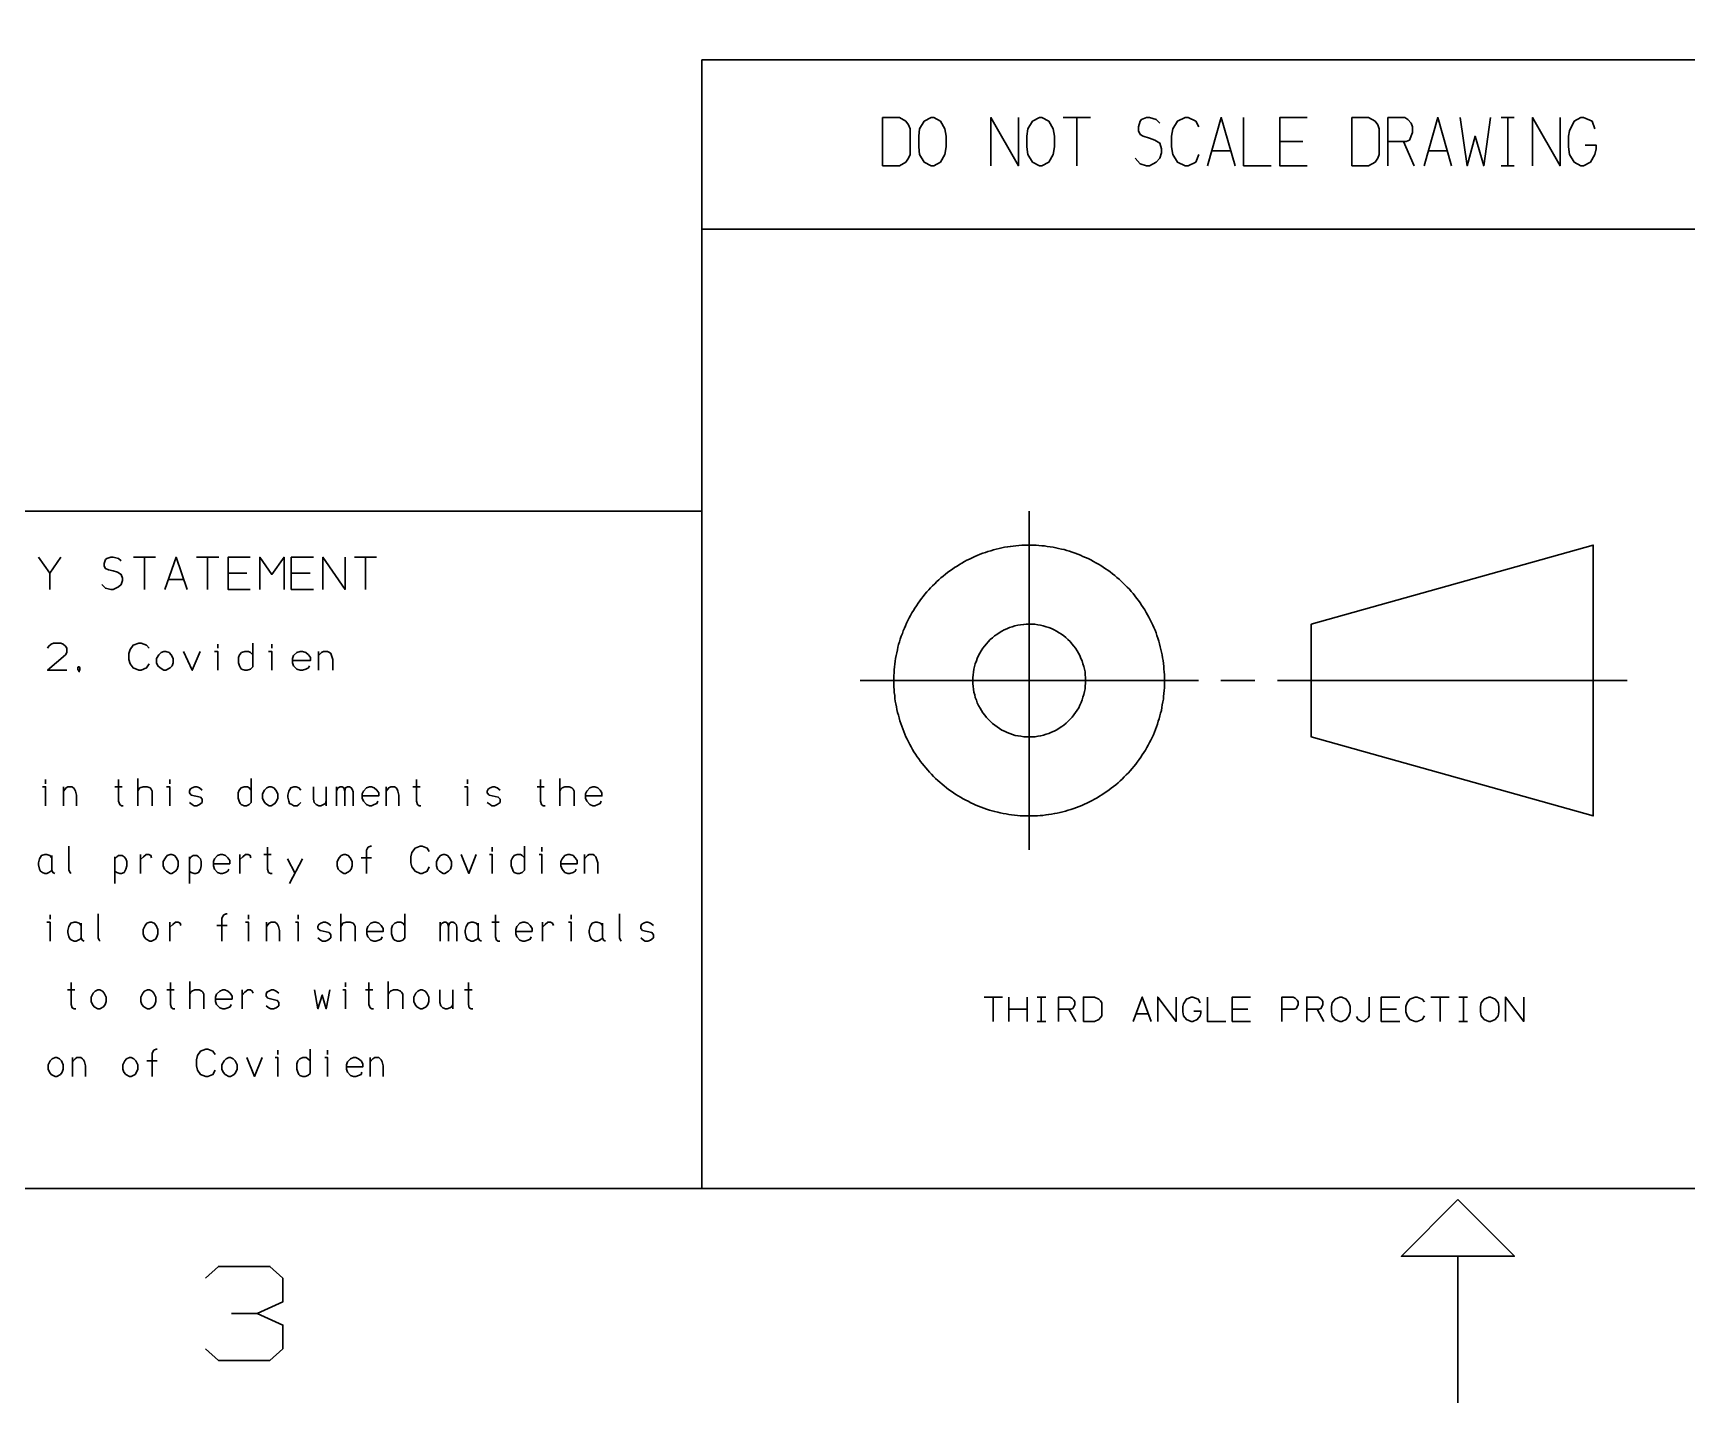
# Model space of a CAD drawing. Header units: millimetres. Extents: x 0 to 1189, y 35 to 806.
# Drawn here: x 420.8 to 622.4, y 35.5 to 202.4 of the extents above; entities that cross this region are included whole.
import ezdxf

# ---------------------------------------------------------------- set-up
doc = ezdxf.new("R2010")
doc.units = ezdxf.units.MM
doc.layers.add('Pen 1', color=7, linetype='Continuous')

msp = doc.modelspace()

# ---------------------------------------------------------------- linework, layer by layer
at = {"layer": 'Pen 1', "color": 7, "lineweight": 30}
for p, q in [((546.38, 192.1), (549.72, 192.1)), ((548.05, 186.23), (548.05, 192.1)), ((599.78, 192.1), (601.35, 192.1)), ((600.6, 186.23), (600.6, 192.1)), ((564.47, 188.05), (566.83, 188.05)), ((572.78, 189.2), (575.6, 189.2)), ((587.85, 189.2), (589.15, 186.23)), ((590.88, 188.05), (593.25, 188.05)), ((599.78, 186.23), (601.35, 186.23)), ((631.62, 178.5), (502.35, 178.5)), ((542.25, 144.12), (542.25, 102.88)), ((422.85, 136.6), (424.2, 138.52)), ((433.05, 138.52), (435.75, 138.52)), ((434.4, 134.6), (434.4, 138.52)), ((440.75, 138.52), (443.45, 138.52)), ((442.1, 134.6), (442.1, 138.52)), ((460, 138.52), (462.7, 138.52)), ((461.35, 134.6), (461.35, 138.52)), ((437.3, 135.82), (439.2, 135.82)), ((444.6, 136.6), (446.88, 136.6)), ((452.3, 136.6), (454.58, 136.6)), ((443.33, 127.95), (443.33, 127.43)), ((449.92, 127.95), (449.92, 127.43)), ((455.6, 127.05), (455.6, 124.75)), ((521.62, 123.5), (562.88, 123.5)), ((565.62, 123.5), (569.75, 123.5)), ((572.5, 123.5), (615.12, 123.5)), ((422.35, 111.45), (422.35, 110.93)), ((433.6, 111.57), (433.6, 108.25)), ((437.48, 111.45), (437.48, 110.93)), ((473.77, 111.45), (473.77, 110.93)), ((485.02, 111.57), (485.02, 108.25)), ((424.52, 110.55), (424.52, 108.25)), ((430.8, 110.55), (431.7, 110.55)), ((456.55, 110.55), (456.55, 108.25)), ((457.8, 110.55), (457.8, 108.25)), ((463.85, 110.55), (463.85, 108.25)), ((467.1, 110.55), (468, 110.55)), ((482.25, 110.55), (483.12, 110.55)), ((476.8, 103.2), (476.8, 102.68)), ((482.85, 103.2), (482.85, 102.68)), ((430.8, 102.03), (430.8, 98.75)), ((433.92, 102.3), (433.92, 100)), ((439.88, 102.03), (439.88, 98.75)), ((446.02, 102.3), (446.02, 100)), ((448.95, 102.3), (449.85, 102.3)), ((451.83, 101.78), (452.77, 100)), ((453.67, 101.78), (452.08, 98.75)), ((460.83, 101.9), (462.08, 101.9)), ((488.05, 102.3), (488.05, 100)), ((422.9, 94.95), (422.9, 94.43)), ((447.1, 94.95), (447.1, 94.43)), ((453.15, 94.95), (453.15, 94.43)), ((458.35, 95.07), (458.35, 91.75)), ((486.42, 94.95), (486.42, 94.43)), ((437.5, 94.05), (437.5, 91.75)), ((443.23, 93.65), (444.48, 93.65)), ((449.27, 94.05), (449.27, 91.75)), ((470.45, 94.05), (470.45, 91.75)), ((476.73, 94.05), (477.62, 94.05)), ((482.9, 94.05), (482.9, 91.75)), ((439.92, 86.82), (439.92, 83.5)), ((458.92, 86.7), (458.92, 86.18)), ((464.12, 86.82), (464.12, 83.5)), ((425.02, 85.8), (425.92, 85.8)), ((437.12, 85.8), (438.02, 85.8)), ((446.3, 85.8), (446.3, 83.5)), ((461.33, 85.8), (462.23, 85.8)), ((471.98, 85.8), (471.98, 83.5)), ((473.42, 85.8), (474.33, 85.8)), ((536.75, 84.93), (538.97, 84.93)), ((537.85, 81.97), (537.85, 84.93)), ((539.78, 81.97), (539.78, 84.93)), ((542, 84.93), (542, 81.97)), ((543.2, 84.93), (544.25, 84.93)), ((543.72, 81.97), (543.72, 84.93)), ((591.2, 84.93), (593.45, 84.93)), ((592.33, 81.97), (592.33, 84.93)), ((594.62, 84.93), (595.67, 84.93)), ((595.17, 81.97), (595.17, 84.93)), ((539.78, 83.47), (542, 83.47)), ((547.08, 83.47), (547.92, 81.97)), ((555.22, 82.9), (556.8, 82.9)), ((567, 83.47), (568.88, 83.47)), ((577.33, 83.47), (578.17, 81.97)), ((585.15, 83.47), (587.03, 83.47)), ((543.2, 81.97), (544.25, 81.97)), ((594.62, 81.97), (595.67, 81.97)), ((425.62, 77.55), (425.62, 75.25)), ((434.7, 77.15), (435.95, 77.15)), ((450.67, 78.45), (450.67, 77.93)), ((456.73, 78.45), (456.73, 77.93)), ((461.92, 77.55), (461.92, 75.25)), ((594.5, 35.47), (594.5, 53.35)), ((445, 46.38), (448.15, 46.38))]:
    msp.add_line(p, q, dxfattribs=at)
for points in [[(26.55, 776.72), (1162.45, 776.72), (1162.45, 61.62), (26.55, 61.62), (26.55, 776.72)], [(1162.45, 199.12), (502.35, 199.12), (502.35, 61.62), (1162.45, 61.62), (1162.45, 199.12)], [(524.38, 186.23), (524.38, 192.1), (526.42, 192.1), (527.2, 191.65), (527.53, 191.2), (527.72, 190.73), (527.72, 187.6), (527.53, 187.15), (527.2, 186.68), (526.42, 186.23), (524.38, 186.23)], [(530.6, 192.1), (530.3, 192.1), (529.45, 191.65), (528.88, 190.73), (528.78, 189.82), (528.78, 188.52), (528.88, 187.6), (529.45, 186.68), (530.3, 186.23), (530.6, 186.23), (531.45, 186.68), (531.97, 187.6), (532.12, 188.52), (532.12, 189.82), (531.97, 190.73), (531.45, 191.65), (530.6, 192.1)], [(537.58, 186.23), (537.58, 192.1), (540.92, 186.23), (540.92, 192.1)], [(543.8, 192.1), (543.5, 192.1), (542.65, 191.65), (542.08, 190.73), (541.97, 189.82), (541.97, 188.52), (542.08, 187.6), (542.65, 186.68), (543.5, 186.23), (543.8, 186.23), (544.65, 186.68), (545.17, 187.6), (545.33, 188.52), (545.33, 189.82), (545.17, 190.73), (544.65, 191.65), (543.8, 192.1)], [(558.15, 191.43), (557.72, 191.88), (556.92, 192.1), (556.55, 192.1), (555.92, 191.88), (555.75, 191.65), (555.55, 190.95), (555.55, 190.5), (555.75, 190.05), (556.15, 189.82), (556.92, 189.57), (557.55, 189.35), (558.15, 188.98), (558.35, 188.27), (558.35, 187.82), (558.15, 187.15), (557.72, 186.68), (556.92, 186.23), (556.55, 186.23), (555.75, 186.45), (555.17, 187.15)], [(562.92, 190.95), (562.55, 191.65), (561.62, 192.1), (561.25, 192.1), (560.3, 191.65), (559.75, 190.73), (559.58, 189.82), (559.58, 188.52), (559.75, 187.6), (560.3, 186.68), (561.25, 186.23), (561.62, 186.23), (562.55, 186.68), (562.92, 187.6)], [(563.97, 186.23), (565.65, 192.1), (567.33, 186.23)], [(568.38, 192.1), (568.38, 186.23), (571.72, 186.23)], [(576.12, 192.1), (572.78, 192.1), (572.78, 186.23), (576.12, 186.23)], [(581.58, 186.23), (581.58, 192.1), (583.62, 192.1), (584.4, 191.65), (584.75, 191.2), (584.92, 190.73), (584.92, 187.6), (584.75, 187.15), (584.4, 186.68), (583.62, 186.23), (581.58, 186.23)], [(585.97, 186.23), (585.97, 192.1), (588.03, 192.1), (588.38, 191.88), (588.8, 191.43), (588.95, 190.95), (588.95, 190.27), (588.58, 189.35), (588.2, 189.2), (585.97, 189.2)], [(590.38, 186.23), (592.05, 192.1), (593.72, 186.23)], [(594.78, 192.1), (595.62, 186.23), (596.6, 189.82), (597.65, 186.23), (598.47, 192.1)], [(603.58, 186.23), (603.58, 192.1), (606.95, 186.23), (606.95, 192.1)], [(611.17, 190.73), (610.85, 191.65), (609.8, 192.1), (609.5, 192.1), (608.67, 191.65), (608.1, 190.5), (607.97, 189.82), (607.97, 188.52), (608.1, 187.6), (608.67, 186.68), (609.5, 186.23), (609.8, 186.23), (610.65, 186.68), (611.17, 187.6), (611.35, 188.27), (611.35, 188.75), (610, 188.75)], [(502.35, 144.12), (331.83, 144.12), (331.83, 61.62), (502.35, 61.62), (502.35, 144.12)], [(558.75, 123.5), (558.75, 123.85), (558.72, 124.2), (558.7, 124.55), (558.67, 124.9), (558.65, 125.22), (558.6, 125.57), (558.58, 125.93), (558.5, 126.28), (558.45, 126.62), (558.38, 126.95), (558.3, 127.3), (558.22, 127.62), (558.12, 127.97), (558.03, 128.3), (557.92, 128.65), (557.8, 128.98), (557.7, 129.3), (557.58, 129.62), (557.42, 129.95), (557.3, 130.25), (557.15, 130.57), (557, 130.9), (556.83, 131.2), (556.67, 131.5), (556.5, 131.8), (556.33, 132.1), (556.12, 132.4), (555.95, 132.7), (555.75, 132.98), (555.55, 133.27), (555.33, 133.55), (555.12, 133.82), (554.9, 134.1), (554.67, 134.35), (554.45, 134.62), (554.2, 134.88), (553.95, 135.12), (553.7, 135.38), (553.45, 135.6), (553.2, 135.85), (552.92, 136.07), (552.67, 136.3), (552.4, 136.5), (552.12, 136.73), (551.83, 136.93), (551.55, 137.12), (551.25, 137.32), (550.97, 137.5), (550.67, 137.68), (550.38, 137.85), (550.08, 138.02), (549.75, 138.2), (549.45, 138.35), (549.12, 138.5), (548.8, 138.62), (548.5, 138.77), (548.17, 138.9), (547.85, 139.02), (547.5, 139.12), (547.17, 139.25), (546.85, 139.35), (546.5, 139.45), (546.17, 139.52), (545.83, 139.6), (545.5, 139.68), (545.15, 139.75), (544.8, 139.8), (544.45, 139.85), (544.12, 139.9), (543.78, 139.93), (543.42, 139.95), (543.08, 139.98), (542.72, 140), (542.38, 140), (542.03, 140), (541.67, 140), (541.33, 139.98), (540.97, 139.95), (540.62, 139.93), (540.3, 139.88), (539.95, 139.85), (539.6, 139.77), (539.25, 139.73), (538.9, 139.65), (538.58, 139.57), (538.22, 139.5), (537.9, 139.43), (537.55, 139.32), (537.22, 139.23), (536.9, 139.1), (536.58, 139), (536.25, 138.88), (535.92, 138.75), (535.6, 138.6), (535.28, 138.45), (534.97, 138.3), (534.65, 138.15), (534.35, 138), (534.05, 137.82), (533.75, 137.65), (533.45, 137.45), (533.15, 137.27), (532.88, 137.07), (532.58, 136.88), (532.3, 136.68), (532.03, 136.45), (531.75, 136.23), (531.47, 136), (531.22, 135.77), (530.97, 135.55), (530.72, 135.3), (530.47, 135.05), (530.22, 134.8), (530, 134.55), (529.75, 134.3), (529.53, 134.02), (529.33, 133.75), (529.1, 133.48), (528.9, 133.2), (528.7, 132.93), (528.5, 132.62), (528.3, 132.32), (528.12, 132.05), (527.95, 131.75), (527.78, 131.43), (527.6, 131.12), (527.45, 130.82), (527.3, 130.5), (527.15, 130.18), (527.03, 129.88), (526.88, 129.55), (526.78, 129.23), (526.65, 128.9), (526.53, 128.55), (526.42, 128.23), (526.33, 127.9), (526.25, 127.55), (526.17, 127.22), (526.1, 126.88), (526.03, 126.53), (525.95, 126.2), (525.9, 125.85), (525.85, 125.5), (525.83, 125.15), (525.8, 124.8), (525.78, 124.45), (525.75, 124.1), (525.75, 123.75), (525.75, 123.43), (525.75, 123.07), (525.75, 122.72), (525.78, 122.38), (525.8, 122.03), (525.85, 121.68), (525.88, 121.32), (525.92, 120.97), (526, 120.65), (526.05, 120.3), (526.12, 119.95), (526.2, 119.62), (526.3, 119.28), (526.38, 118.95), (526.47, 118.6), (526.58, 118.28), (526.7, 117.95), (526.83, 117.62), (526.95, 117.3), (527.08, 116.97), (527.22, 116.65), (527.38, 116.35), (527.53, 116.03), (527.7, 115.72), (527.85, 115.43), (528.03, 115.1), (528.2, 114.82), (528.4, 114.53), (528.6, 114.22), (528.8, 113.95), (529, 113.65), (529.2, 113.38), (529.42, 113.1), (529.65, 112.85), (529.88, 112.57), (530.1, 112.32), (530.35, 112.07), (530.58, 111.82), (530.83, 111.57), (531.1, 111.32), (531.35, 111.1), (531.62, 110.88), (531.88, 110.65), (532.15, 110.43), (532.42, 110.22), (532.72, 110.03), (533, 109.82), (533.3, 109.62), (533.6, 109.45), (533.88, 109.28), (534.2, 109.1), (534.5, 108.93), (534.8, 108.78), (535.12, 108.6), (535.42, 108.47), (535.75, 108.32), (536.08, 108.2), (536.4, 108.07), (536.72, 107.95), (537.05, 107.82), (537.4, 107.72), (537.72, 107.62), (538.05, 107.53), (538.4, 107.45), (538.72, 107.38), (539.08, 107.3), (539.42, 107.25), (539.78, 107.18), (540.1, 107.12), (540.45, 107.1), (540.8, 107.05), (541.15, 107.03), (541.5, 107), (541.85, 107), (542.2, 107), (542.55, 107), (542.9, 107), (543.25, 107.03), (543.58, 107.05), (543.92, 107.07), (544.28, 107.12), (544.62, 107.18), (544.97, 107.22), (545.33, 107.28), (545.65, 107.35), (546, 107.43), (546.33, 107.5), (546.67, 107.6), (547, 107.7), (547.33, 107.8), (547.67, 107.9), (548, 108.03), (548.33, 108.15), (548.65, 108.28), (548.97, 108.43), (549.28, 108.57), (549.6, 108.72), (549.9, 108.88), (550.2, 109.05), (550.53, 109.22), (550.83, 109.4), (551.1, 109.57), (551.4, 109.78), (551.7, 109.97), (551.97, 110.18), (552.25, 110.38), (552.53, 110.6), (552.8, 110.8), (553.08, 111.05), (553.33, 111.28), (553.58, 111.5), (553.83, 111.75), (554.08, 112), (554.33, 112.25), (554.55, 112.5), (554.78, 112.78), (555, 113.03), (555.22, 113.3), (555.42, 113.57), (555.65, 113.88), (555.85, 114.15), (556.03, 114.45), (556.22, 114.72), (556.4, 115.03), (556.58, 115.32), (556.75, 115.62), (556.92, 115.95), (557.08, 116.25), (557.22, 116.57), (557.38, 116.88), (557.5, 117.2), (557.62, 117.53), (557.75, 117.85), (557.88, 118.18), (557.97, 118.53), (558.08, 118.85), (558.17, 119.18), (558.25, 119.53), (558.35, 119.85), (558.4, 120.2), (558.47, 120.55), (558.53, 120.9), (558.6, 121.22), (558.62, 121.57), (558.67, 121.93), (558.7, 122.28), (558.72, 122.62), (558.72, 122.97), (558.75, 123.32), (558.75, 123.5)], [(576.62, 130.38), (576.62, 116.62), (611, 107), (611, 140), (576.62, 130.38)], [(421.5, 138.52), (422.85, 136.6), (422.85, 134.6)], [(431.58, 138.07), (431.25, 138.38), (430.6, 138.52), (430.3, 138.52), (429.8, 138.38), (429.65, 138.23), (429.5, 137.75), (429.5, 137.45), (429.65, 137.15), (430, 137), (430.6, 136.85), (431.1, 136.7), (431.58, 136.43), (431.73, 135.98), (431.73, 135.68), (431.58, 135.2), (431.25, 134.9), (430.6, 134.6), (430.3, 134.6), (429.65, 134.75), (429.2, 135.2)], [(436.9, 134.6), (438.25, 138.52), (439.6, 134.6)], [(447.3, 138.52), (444.6, 138.52), (444.6, 134.6), (447.3, 134.6)], [(448.45, 134.6), (448.45, 138.52), (449.92, 136.43), (451.42, 138.52), (451.42, 134.6)], [(455, 138.52), (452.3, 138.52), (452.3, 134.6), (455, 134.6)], [(456.15, 134.6), (456.15, 138.52), (458.85, 134.6), (458.85, 138.52)], [(549.12, 123.5), (549.1, 123.85), (549.08, 124.2), (549.05, 124.55), (548.97, 124.88), (548.9, 125.22), (548.8, 125.55), (548.7, 125.88), (548.55, 126.2), (548.42, 126.53), (548.25, 126.82), (548.08, 127.12), (547.88, 127.43), (547.67, 127.7), (547.45, 127.97), (547.22, 128.25), (546.97, 128.48), (546.72, 128.73), (546.45, 128.95), (546.17, 129.15), (545.88, 129.32), (545.58, 129.5), (545.28, 129.68), (544.95, 129.82), (544.62, 129.95), (544.3, 130.05), (543.95, 130.15), (543.62, 130.23), (543.28, 130.3), (542.92, 130.35), (542.58, 130.38), (542.22, 130.38), (541.88, 130.38), (541.55, 130.32), (541.2, 130.3), (540.85, 130.23), (540.5, 130.15), (540.17, 130.05), (539.85, 129.95), (539.53, 129.8), (539.2, 129.68), (538.9, 129.5), (538.6, 129.32), (538.3, 129.12), (538.03, 128.93), (537.75, 128.7), (537.5, 128.48), (537.25, 128.23), (537.03, 127.97), (536.8, 127.7), (536.6, 127.43), (536.4, 127.12), (536.22, 126.82), (536.08, 126.53), (535.92, 126.2), (535.8, 125.88), (535.67, 125.55), (535.58, 125.2), (535.5, 124.88), (535.45, 124.53), (535.4, 124.18), (535.38, 123.82), (535.38, 123.47), (535.38, 123.12), (535.4, 122.78), (535.45, 122.45), (535.5, 122.1), (535.6, 121.75), (535.67, 121.43), (535.8, 121.1), (535.92, 120.78), (536.08, 120.45), (536.25, 120.15), (536.42, 119.85), (536.6, 119.55), (536.83, 119.28), (537.05, 119), (537.28, 118.75), (537.53, 118.5), (537.78, 118.28), (538.05, 118.05), (538.33, 117.85), (538.62, 117.65), (538.92, 117.47), (539.22, 117.32), (539.55, 117.18), (539.88, 117.05), (540.2, 116.93), (540.55, 116.82), (540.88, 116.75), (541.22, 116.7), (541.58, 116.65), (541.92, 116.62), (542.28, 116.62), (542.62, 116.62), (542.97, 116.65), (543.3, 116.7), (543.65, 116.78), (544, 116.85), (544.33, 116.95), (544.65, 117.05), (544.97, 117.2), (545.3, 117.32), (545.6, 117.5), (545.9, 117.68), (546.2, 117.88), (546.47, 118.07), (546.75, 118.3), (547, 118.53), (547.25, 118.78), (547.47, 119.05), (547.7, 119.3), (547.9, 119.6), (548.1, 119.88), (548.28, 120.18), (548.42, 120.5), (548.58, 120.82), (548.7, 121.15), (548.8, 121.47), (548.9, 121.8), (548.97, 122.15), (549.05, 122.5), (549.08, 122.82), (549.1, 123.18), (549.12, 123.5)], [(422.6, 127.43), (422.75, 127.7), (423.02, 127.95), (423.33, 128.07), (424.2, 128.07), (424.48, 127.95), (424.77, 127.7), (424.92, 127.43), (424.92, 126.93), (424.77, 126.65), (422.6, 124.75), (424.92, 124.75)], [(434.98, 127.43), (434.67, 127.82), (434.02, 128.07), (433.73, 128.07), (433.02, 127.82), (432.65, 127.3), (432.5, 126.8), (432.5, 126.05), (432.65, 125.53), (433.02, 125.03), (433.73, 124.75), (434.02, 124.75), (434.67, 125.03), (434.98, 125.53)], [(436.77, 127.05), (436.42, 126.93), (436.17, 126.65), (435.88, 126.18), (435.88, 125.65), (436.05, 125.28), (436.3, 125.03), (436.77, 124.75), (437.02, 124.75), (437.55, 125.03), (437.77, 125.28), (437.9, 125.65), (437.9, 126.18), (437.65, 126.65), (437.4, 126.93), (437.02, 127.05), (436.77, 127.05)], [(439.17, 127.05), (440.23, 124.75), (441.2, 127.05)], [(442.92, 127.05), (443.33, 127.05), (443.33, 124.75)], [(447.6, 126.65), (447.33, 126.93), (447.08, 127.05), (446.62, 127.05), (446.23, 126.93), (445.98, 126.65), (445.85, 126.3), (445.85, 125.65), (445.98, 125.28), (446.1, 125.03), (446.23, 124.88), (446.62, 124.75), (446.92, 124.75), (447.33, 124.88), (447.6, 125.15), (447.6, 128.07)], [(449.52, 127.05), (449.92, 127.05), (449.92, 124.75)], [(452.45, 125.93), (454.62, 125.93), (454.62, 126.3), (454.38, 126.65), (454.08, 126.93), (453.67, 127.05), (453.4, 127.05), (452.98, 126.93), (452.58, 126.53), (452.45, 126.18), (452.45, 125.65), (452.58, 125.28), (452.98, 124.88), (453.4, 124.75), (453.67, 124.75), (454.08, 124.88), (454.38, 125.03), (454.5, 125.28)], [(455.6, 126.53), (455.98, 126.93), (456.23, 127.05), (456.73, 127.05), (456.95, 126.93), (457.1, 126.8), (457.2, 126.53), (457.35, 126.05), (457.35, 124.75)], [(426.52, 124.85), (426.45, 124.75), (426.33, 124.75), (426.27, 124.85), (426.27, 125.05), (426.33, 125.15), (426.45, 125.15), (426.52, 125.05), (426.52, 124.85), (426.45, 124.62), (426.4, 124.5)], [(431.25, 111.45), (431.25, 108.78), (431.38, 108.38), (431.6, 108.25), (431.8, 108.25)], [(447.42, 110.15), (447.17, 110.43), (446.95, 110.55), (446.55, 110.55), (446.17, 110.43), (445.95, 110.15), (445.83, 109.8), (445.83, 109.15), (445.95, 108.78), (446.05, 108.5), (446.17, 108.38), (446.55, 108.25), (446.83, 108.25), (447.17, 108.38), (447.42, 108.65), (447.42, 111.57)], [(467.55, 111.45), (467.55, 108.78), (467.67, 108.38), (467.9, 108.25), (468.1, 108.25)], [(482.67, 111.45), (482.67, 108.78), (482.8, 108.38), (483.02, 108.25), (483.23, 108.25)], [(421.98, 110.55), (422.35, 110.55), (422.35, 108.25)], [(424.52, 110.03), (424.85, 110.43), (425.08, 110.55), (425.55, 110.55), (425.75, 110.43), (425.88, 110.28), (425.98, 110.03), (426.1, 109.55), (426.1, 108.25)], [(433.6, 110.03), (433.73, 110.28), (433.85, 110.43), (434.23, 110.55), (434.73, 110.55), (435.08, 110.43), (435.2, 110.28), (435.33, 110.03), (435.33, 108.25)], [(437.1, 110.55), (437.48, 110.55), (437.48, 108.25)], [(441.42, 110.15), (441.1, 110.43), (440.77, 110.55), (440.55, 110.55), (440.2, 110.43), (439.98, 110.28), (439.88, 110.03), (439.88, 109.8), (440.1, 109.55), (441.23, 109.3), (441.42, 109.03), (441.42, 108.65), (441.1, 108.38), (440.77, 108.25), (440.45, 108.25), (440.2, 108.38), (439.88, 108.65)], [(449.62, 110.55), (449.3, 110.43), (449.05, 110.15), (448.8, 109.68), (448.8, 109.15), (448.95, 108.78), (449.17, 108.5), (449.62, 108.25), (449.85, 108.25), (450.3, 108.5), (450.5, 108.78), (450.65, 109.15), (450.65, 109.68), (450.4, 110.15), (450.17, 110.43), (449.85, 110.55), (449.62, 110.55)], [(453.48, 110.15), (453.23, 110.43), (452.88, 110.55), (452.6, 110.55), (452.25, 110.43), (452, 110.03), (451.88, 109.55), (451.88, 109.3), (452, 108.78), (452.1, 108.5), (452.38, 108.38), (452.6, 108.25), (453, 108.25), (453.23, 108.38), (453.48, 108.65)], [(455, 110.55), (455, 109.03), (455.1, 108.65), (455.35, 108.38), (455.67, 108.25), (455.9, 108.25), (456.23, 108.38), (456.45, 108.5), (456.55, 108.78)], [(457.8, 110.03), (457.88, 110.28), (458.02, 110.43), (458.27, 110.55), (458.48, 110.55), (458.7, 110.43), (458.83, 110.03), (458.83, 108.25)], [(458.83, 110.03), (458.92, 110.43), (459.15, 110.55), (459.38, 110.55), (459.6, 110.43), (459.73, 110.28), (459.83, 109.95), (459.83, 108.25)], [(460.95, 109.43), (462.95, 109.43), (462.95, 109.8), (462.73, 110.15), (462.42, 110.43), (462.08, 110.55), (461.83, 110.55), (461.45, 110.43), (461.08, 110.03), (460.95, 109.68), (460.95, 109.15), (461.08, 108.78), (461.45, 108.38), (461.83, 108.25), (462.08, 108.25), (462.42, 108.38), (462.73, 108.5), (462.83, 108.78)], [(463.85, 110.03), (464.17, 110.43), (464.42, 110.55), (464.88, 110.55), (465.08, 110.43), (465.2, 110.28), (465.3, 110.03), (465.42, 109.55), (465.42, 108.25)], [(473.42, 110.55), (473.77, 110.55), (473.77, 108.25)], [(477.75, 110.15), (477.4, 110.43), (477.08, 110.55), (476.85, 110.55), (476.52, 110.43), (476.3, 110.28), (476.17, 110.03), (476.17, 109.8), (476.42, 109.55), (477.52, 109.3), (477.75, 109.03), (477.75, 108.65), (477.4, 108.38), (477.08, 108.25), (476.75, 108.25), (476.52, 108.38), (476.17, 108.65)], [(485.02, 110.03), (485.15, 110.28), (485.3, 110.43), (485.65, 110.55), (486.15, 110.55), (486.5, 110.43), (486.65, 110.28), (486.77, 110.03), (486.77, 108.25)], [(488.17, 109.43), (490.17, 109.43), (490.17, 109.8), (489.95, 110.15), (489.67, 110.43), (489.3, 110.55), (489.05, 110.55), (488.67, 110.43), (488.33, 110.03), (488.17, 109.68), (488.17, 109.15), (488.33, 108.78), (488.67, 108.38), (489.05, 108.25), (489.3, 108.25), (489.67, 108.38), (489.95, 108.5), (490.05, 108.78)], [(425.17, 103.32), (425.17, 100.4), (425.33, 100.12), (425.42, 100)], [(449.4, 103.2), (449.4, 100.53), (449.52, 100.12), (449.75, 100), (449.95, 100)], [(462.08, 103.32), (461.95, 103.32), (461.67, 103.2), (461.58, 103.07), (461.45, 102.82), (461.45, 100)], [(469.12, 102.68), (468.88, 103.07), (468.25, 103.32), (468, 103.32), (467.38, 103.07), (467, 102.55), (466.88, 102.03), (466.88, 101.3), (467, 100.78), (467.38, 100.25), (468, 100), (468.25, 100), (468.88, 100.25), (469.12, 100.78)], [(480.73, 101.9), (480.45, 102.18), (480.23, 102.3), (479.83, 102.3), (479.48, 102.18), (479.25, 101.9), (479.1, 101.55), (479.1, 100.9), (479.25, 100.53), (479.35, 100.25), (479.48, 100.12), (479.83, 100), (480.1, 100), (480.45, 100.12), (480.73, 100.4), (480.73, 103.32)], [(423.1, 101.9), (422.88, 102.18), (422.5, 102.3), (422.25, 102.3), (421.85, 102.18), (421.62, 101.78), (421.5, 101.3), (421.5, 101.05), (421.62, 100.53), (421.75, 100.25), (421.98, 100.12), (422.25, 100), (422.5, 100), (422.75, 100.12), (422.98, 100.25), (423.1, 100.4)], [(423.1, 102.18), (423.1, 100.4), (423.23, 100.12), (423.48, 100)], [(430.8, 101.78), (431.02, 102.03), (431.25, 102.18), (431.7, 102.18), (431.92, 102.03), (432.15, 101.78), (432.25, 101.43), (432.25, 100.9), (432.15, 100.53), (431.92, 100.12), (431.6, 100), (431.38, 100), (431.02, 100.12), (430.8, 100.25)], [(433.92, 101.7), (434.27, 102.03), (434.62, 102.3), (434.95, 102.3), (435.17, 102.18), (435.27, 101.9)], [(437.52, 102.3), (437.17, 102.18), (436.95, 101.9), (436.7, 101.43), (436.7, 100.9), (436.85, 100.53), (437.08, 100.25), (437.52, 100), (437.75, 100), (438.2, 100.25), (438.4, 100.53), (438.52, 100.9), (438.52, 101.43), (438.3, 101.9), (438.08, 102.18), (437.75, 102.3), (437.52, 102.3)], [(439.88, 101.78), (440.1, 102.03), (440.33, 102.18), (440.77, 102.18), (441, 102.03), (441.23, 101.78), (441.33, 101.43), (441.33, 100.9), (441.23, 100.53), (441, 100.12), (440.67, 100), (440.45, 100), (440.1, 100.12), (439.88, 100.25)], [(442.8, 101.18), (444.8, 101.18), (444.8, 101.55), (444.55, 101.9), (444.27, 102.18), (443.92, 102.3), (443.67, 102.3), (443.3, 102.18), (442.92, 101.78), (442.8, 101.43), (442.8, 100.9), (442.92, 100.53), (443.3, 100.12), (443.67, 100), (443.92, 100), (444.27, 100.12), (444.55, 100.25), (444.67, 100.53)], [(446.02, 101.7), (446.38, 102.03), (446.73, 102.3), (447.05, 102.3), (447.27, 102.18), (447.38, 101.9)], [(458.7, 102.3), (458.38, 102.18), (458.12, 101.9), (457.88, 101.43), (457.88, 100.9), (458.02, 100.53), (458.27, 100.25), (458.7, 100), (458.92, 100), (459.38, 100.25), (459.6, 100.53), (459.73, 100.9), (459.73, 101.43), (459.48, 101.9), (459.25, 102.18), (458.92, 102.3), (458.7, 102.3)], [(470.8, 102.3), (470.48, 102.18), (470.25, 101.9), (469.98, 101.43), (469.98, 100.9), (470.12, 100.53), (470.38, 100.25), (470.8, 100), (471.02, 100), (471.48, 100.25), (471.7, 100.53), (471.83, 100.9), (471.83, 101.43), (471.58, 101.9), (471.35, 102.18), (471.02, 102.3), (470.8, 102.3)], [(473, 102.3), (473.95, 100), (474.85, 102.3)], [(476.45, 102.3), (476.8, 102.3), (476.8, 100)], [(482.5, 102.3), (482.85, 102.3), (482.85, 100)], [(485.15, 101.18), (487.15, 101.18), (487.15, 101.55), (486.92, 101.9), (486.65, 102.18), (486.27, 102.3), (486.02, 102.3), (485.65, 102.18), (485.3, 101.78), (485.15, 101.43), (485.15, 100.9), (485.3, 100.53), (485.65, 100.12), (486.02, 100), (486.27, 100), (486.65, 100.12), (486.92, 100.25), (487.02, 100.53)], [(488.05, 101.78), (488.4, 102.18), (488.62, 102.3), (489.08, 102.3), (489.27, 102.18), (489.4, 102.03), (489.5, 101.78), (489.65, 101.3), (489.65, 100)], [(428.77, 95.07), (428.77, 92.15), (428.9, 91.88), (429, 91.75)], [(444.48, 95.07), (444.35, 95.07), (444.08, 94.95), (443.98, 94.82), (443.85, 94.55), (443.85, 91.75)], [(466.15, 93.65), (465.88, 93.93), (465.65, 94.05), (465.25, 94.05), (464.9, 93.93), (464.65, 93.65), (464.52, 93.3), (464.52, 92.65), (464.65, 92.28), (464.75, 92), (464.9, 91.88), (465.25, 91.75), (465.52, 91.75), (465.88, 91.88), (466.15, 92.15), (466.15, 95.07)], [(477.17, 94.95), (477.17, 92.28), (477.3, 91.88), (477.52, 91.75), (477.73, 91.75)], [(492.3, 95.07), (492.3, 92.15), (492.42, 91.88), (492.52, 91.75)], [(422.52, 94.05), (422.9, 94.05), (422.9, 91.75)], [(426.67, 93.65), (426.45, 93.93), (426.08, 94.05), (425.83, 94.05), (425.42, 93.93), (425.2, 93.53), (425.08, 93.05), (425.08, 92.78), (425.2, 92.28), (425.33, 92), (425.55, 91.88), (425.83, 91.75), (426.08, 91.75), (426.33, 91.88), (426.55, 92), (426.67, 92.15)], [(426.67, 93.93), (426.67, 92.15), (426.8, 91.88), (427.05, 91.75)], [(435.05, 94.05), (434.7, 93.93), (434.48, 93.65), (434.23, 93.18), (434.23, 92.65), (434.38, 92.28), (434.6, 92), (435.05, 91.75), (435.27, 91.75), (435.73, 92), (435.92, 92.28), (436.05, 92.65), (436.05, 93.18), (435.83, 93.65), (435.6, 93.93), (435.27, 94.05), (435.05, 94.05)], [(437.5, 93.43), (437.85, 93.78), (438.2, 94.05), (438.52, 94.05), (438.75, 93.93), (438.85, 93.65)], [(446.73, 94.05), (447.1, 94.05), (447.1, 91.75)], [(449.27, 93.53), (449.6, 93.93), (449.85, 94.05), (450.3, 94.05), (450.5, 93.93), (450.62, 93.78), (450.73, 93.53), (450.85, 93.05), (450.85, 91.75)], [(452.8, 94.05), (453.15, 94.05), (453.15, 91.75)], [(457.1, 93.65), (456.77, 93.93), (456.45, 94.05), (456.23, 94.05), (455.9, 93.93), (455.65, 93.78), (455.55, 93.53), (455.55, 93.3), (455.8, 93.05), (456.9, 92.78), (457.1, 92.53), (457.1, 92.15), (456.77, 91.88), (456.45, 91.75), (456.12, 91.75), (455.9, 91.88), (455.55, 92.15)], [(458.35, 93.53), (458.48, 93.78), (458.6, 93.93), (458.98, 94.05), (459.48, 94.05), (459.83, 93.93), (459.95, 93.78), (460.08, 93.53), (460.08, 91.75)], [(461.5, 92.93), (463.5, 92.93), (463.5, 93.3), (463.27, 93.65), (462.98, 93.93), (462.62, 94.05), (462.38, 94.05), (462, 93.93), (461.62, 93.53), (461.5, 93.18), (461.5, 92.65), (461.62, 92.28), (462, 91.88), (462.38, 91.75), (462.62, 91.75), (462.98, 91.88), (463.27, 92), (463.38, 92.28)], [(470.45, 93.53), (470.52, 93.78), (470.67, 93.93), (470.92, 94.05), (471.12, 94.05), (471.35, 93.93), (471.48, 93.53), (471.48, 91.75)], [(471.48, 93.53), (471.58, 93.93), (471.8, 94.05), (472.02, 94.05), (472.25, 93.93), (472.38, 93.78), (472.48, 93.43), (472.48, 91.75)], [(475.08, 93.65), (474.85, 93.93), (474.48, 94.05), (474.23, 94.05), (473.85, 93.93), (473.6, 93.53), (473.48, 93.05), (473.48, 92.78), (473.6, 92.28), (473.73, 92), (473.98, 91.88), (474.23, 91.75), (474.48, 91.75), (474.73, 91.88), (474.95, 92), (475.08, 92.15)], [(475.08, 93.93), (475.08, 92.15), (475.23, 91.88), (475.48, 91.75)], [(479.65, 92.93), (481.65, 92.93), (481.65, 93.3), (481.42, 93.65), (481.12, 93.93), (480.77, 94.05), (480.52, 94.05), (480.15, 93.93), (479.8, 93.53), (479.65, 93.18), (479.65, 92.65), (479.8, 92.28), (480.15, 91.88), (480.52, 91.75), (480.77, 91.75), (481.12, 91.88), (481.42, 92), (481.52, 92.28)], [(482.9, 93.43), (483.23, 93.78), (483.58, 94.05), (483.9, 94.05), (484.12, 93.93), (484.25, 93.65)], [(486.08, 94.05), (486.42, 94.05), (486.42, 91.75)], [(490.23, 93.65), (489.98, 93.93), (489.6, 94.05), (489.35, 94.05), (488.98, 93.93), (488.73, 93.53), (488.6, 93.05), (488.6, 92.78), (488.73, 92.28), (488.88, 92), (489.1, 91.88), (489.35, 91.75), (489.6, 91.75), (489.85, 91.88), (490.08, 92), (490.23, 92.15)], [(490.23, 93.93), (490.23, 92.15), (490.35, 91.88), (490.6, 91.75)], [(496.45, 93.65), (496.1, 93.93), (495.77, 94.05), (495.55, 94.05), (495.23, 93.93), (495, 93.78), (494.9, 93.53), (494.9, 93.3), (495.12, 93.05), (496.25, 92.78), (496.45, 92.53), (496.45, 92.15), (496.1, 91.88), (495.77, 91.75), (495.45, 91.75), (495.23, 91.88), (494.9, 92.15)], [(425.45, 86.7), (425.45, 84.03), (425.6, 83.62), (425.83, 83.5), (426.02, 83.5)], [(437.58, 86.7), (437.58, 84.03), (437.7, 83.62), (437.92, 83.5), (438.12, 83.5)], [(461.77, 86.7), (461.77, 84.03), (461.9, 83.62), (462.12, 83.5), (462.33, 83.5)], [(473.88, 86.7), (473.88, 84.03), (474, 83.62), (474.23, 83.5), (474.42, 83.5)], [(428.73, 85.8), (428.38, 85.65), (428.15, 85.4), (427.9, 84.93), (427.9, 84.4), (428.05, 84.03), (428.27, 83.75), (428.73, 83.5), (428.95, 83.5), (429.4, 83.75), (429.6, 84.03), (429.73, 84.4), (429.73, 84.93), (429.5, 85.4), (429.27, 85.65), (428.95, 85.8), (428.73, 85.8)], [(434.77, 85.8), (434.42, 85.65), (434.2, 85.4), (433.95, 84.93), (433.95, 84.4), (434.1, 84.03), (434.33, 83.75), (434.77, 83.5), (435, 83.5), (435.45, 83.75), (435.65, 84.03), (435.77, 84.4), (435.77, 84.93), (435.55, 85.4), (435.33, 85.65), (435, 85.8), (434.77, 85.8)], [(439.92, 85.28), (440.05, 85.53), (440.17, 85.65), (440.55, 85.8), (441.05, 85.8), (441.4, 85.65), (441.52, 85.53), (441.65, 85.28), (441.65, 83.5)], [(443.08, 84.68), (445.08, 84.68), (445.08, 85.05), (444.83, 85.4), (444.55, 85.65), (444.2, 85.8), (443.95, 85.8), (443.58, 85.65), (443.2, 85.28), (443.08, 84.93), (443.08, 84.4), (443.2, 84.03), (443.58, 83.62), (443.95, 83.5), (444.2, 83.5), (444.55, 83.62), (444.83, 83.75), (444.95, 84.03)], [(446.3, 85.18), (446.65, 85.53), (447, 85.8), (447.33, 85.8), (447.55, 85.65), (447.65, 85.4)], [(450.77, 85.4), (450.45, 85.65), (450.12, 85.8), (449.9, 85.8), (449.58, 85.65), (449.33, 85.53), (449.23, 85.28), (449.23, 85.05), (449.45, 84.8), (450.58, 84.53), (450.77, 84.28), (450.77, 83.88), (450.45, 83.62), (450.12, 83.5), (449.8, 83.5), (449.58, 83.62), (449.23, 83.88)], [(455.12, 85.8), (455.55, 83.5), (456.08, 85.18), (456.55, 83.5), (457, 85.8)], [(458.58, 85.8), (458.92, 85.8), (458.92, 83.5)], [(464.12, 85.28), (464.25, 85.53), (464.38, 85.65), (464.75, 85.8), (465.25, 85.8), (465.6, 85.65), (465.73, 85.53), (465.88, 85.28), (465.88, 83.5)], [(468.05, 85.8), (467.73, 85.65), (467.48, 85.4), (467.23, 84.93), (467.23, 84.4), (467.38, 84.03), (467.62, 83.75), (468.05, 83.5), (468.27, 83.5), (468.73, 83.75), (468.95, 84.03), (469.08, 84.4), (469.08, 84.93), (468.83, 85.4), (468.6, 85.65), (468.27, 85.8), (468.05, 85.8)], [(470.4, 85.8), (470.4, 84.28), (470.52, 83.88), (470.75, 83.62), (471.08, 83.5), (471.3, 83.5), (471.62, 83.62), (471.88, 83.75), (471.98, 84.03)], [(545.83, 81.97), (545.83, 84.93), (547.2, 84.93), (547.42, 84.8), (547.7, 84.57), (547.8, 84.35), (547.8, 84), (547.55, 83.55), (547.3, 83.47), (545.83, 83.47)], [(548.85, 81.97), (548.85, 84.93), (550.22, 84.93), (550.72, 84.68), (550.95, 84.45), (551.08, 84.22), (551.08, 82.65), (550.95, 82.43), (550.72, 82.2), (550.22, 81.97), (548.85, 81.97)], [(554.9, 81.97), (556.03, 84.93), (557.12, 81.97)], [(557.92, 81.97), (557.92, 84.93), (560.15, 81.97), (560.15, 84.93)], [(563.08, 84.22), (562.85, 84.68), (562.17, 84.93), (561.97, 84.93), (561.4, 84.68), (561.03, 84.12), (560.95, 83.78), (560.95, 83.12), (561.03, 82.65), (561.4, 82.2), (561.97, 81.97), (562.17, 81.97), (562.72, 82.2), (563.08, 82.65), (563.17, 83), (563.17, 83.22), (562.3, 83.22)], [(563.97, 84.93), (563.97, 81.97), (566.2, 81.97)], [(569.22, 84.93), (567, 84.93), (567, 81.97), (569.22, 81.97)], [(573.05, 81.97), (573.05, 84.93), (574.42, 84.93), (574.65, 84.8), (574.92, 84.57), (575.03, 84.35), (575.03, 84), (574.78, 83.55), (574.53, 83.47), (573.05, 83.47)], [(576.08, 81.97), (576.08, 84.93), (577.45, 84.93), (577.67, 84.8), (577.95, 84.57), (578.05, 84.35), (578.05, 84), (577.8, 83.55), (577.55, 83.47), (576.08, 83.47)], [(580.33, 84.93), (580.12, 84.93), (579.55, 84.68), (579.17, 84.22), (579.1, 83.78), (579.1, 83.12), (579.17, 82.65), (579.55, 82.2), (580.12, 81.97), (580.33, 81.97), (580.88, 82.2), (581.22, 82.65), (581.35, 83.12), (581.35, 83.78), (581.22, 84.22), (580.88, 84.68), (580.33, 84.93)], [(583.7, 84.93), (583.7, 82.65), (583.58, 82.43), (583.25, 82.1), (583.03, 81.97), (582.78, 81.97), (582.35, 82.2), (582.12, 82.55)], [(587.4, 84.93), (585.15, 84.93), (585.15, 81.97), (587.4, 81.97)], [(590.42, 84.35), (590.15, 84.68), (589.55, 84.93), (589.3, 84.93), (588.65, 84.68), (588.3, 84.22), (588.17, 83.78), (588.17, 83.12), (588.3, 82.65), (588.65, 82.2), (589.3, 81.97), (589.55, 81.97), (590.15, 82.2), (590.42, 82.65)], [(598.47, 84.93), (598.28, 84.93), (597.7, 84.68), (597.33, 84.22), (597.25, 83.78), (597.25, 83.12), (597.33, 82.65), (597.7, 82.2), (598.28, 81.97), (598.47, 81.97), (599.03, 82.2), (599.4, 82.65), (599.5, 83.12), (599.5, 83.78), (599.4, 84.22), (599.03, 84.68), (598.47, 84.93)], [(600.28, 81.97), (600.28, 84.93), (602.53, 81.97), (602.53, 84.93)], [(423.5, 77.55), (423.15, 77.4), (422.92, 77.15), (422.67, 76.68), (422.67, 76.15), (422.83, 75.78), (423.05, 75.5), (423.5, 75.25), (423.73, 75.25), (424.17, 75.5), (424.38, 75.78), (424.5, 76.15), (424.5, 76.68), (424.27, 77.15), (424.05, 77.4), (423.73, 77.55), (423.5, 77.55)], [(425.62, 77.03), (425.95, 77.4), (426.17, 77.55), (426.65, 77.55), (426.85, 77.4), (426.98, 77.28), (427.08, 77.03), (427.2, 76.55), (427.2, 75.25)], [(432.58, 77.55), (432.23, 77.4), (432, 77.15), (431.75, 76.68), (431.75, 76.15), (431.9, 75.78), (432.12, 75.5), (432.58, 75.25), (432.8, 75.25), (433.25, 75.5), (433.45, 75.78), (433.58, 76.15), (433.58, 76.68), (433.35, 77.15), (433.12, 77.4), (432.8, 77.55), (432.58, 77.55)], [(435.95, 78.57), (435.83, 78.57), (435.55, 78.45), (435.45, 78.32), (435.33, 78.05), (435.33, 75.25)], [(443, 77.93), (442.75, 78.32), (442.12, 78.57), (441.88, 78.57), (441.23, 78.32), (440.88, 77.8), (440.75, 77.28), (440.75, 76.55), (440.88, 76.03), (441.23, 75.5), (441.88, 75.25), (442.12, 75.25), (442.75, 75.5), (443, 76.03)], [(444.67, 77.55), (444.35, 77.4), (444.1, 77.15), (443.85, 76.68), (443.85, 76.15), (444, 75.78), (444.23, 75.5), (444.67, 75.25), (444.9, 75.25), (445.35, 75.5), (445.55, 75.78), (445.7, 76.15), (445.7, 76.68), (445.45, 77.15), (445.23, 77.4), (444.9, 77.55), (444.67, 77.55)], [(446.88, 77.55), (447.83, 75.25), (448.73, 77.55)], [(450.33, 77.55), (450.67, 77.55), (450.67, 75.25)], [(454.58, 77.15), (454.33, 77.4), (454.1, 77.55), (453.7, 77.55), (453.35, 77.4), (453.1, 77.15), (452.98, 76.8), (452.98, 76.15), (453.1, 75.78), (453.2, 75.5), (453.35, 75.38), (453.7, 75.25), (453.98, 75.25), (454.33, 75.38), (454.58, 75.62), (454.58, 78.57)], [(456.38, 77.55), (456.73, 77.55), (456.73, 75.25)], [(459.02, 76.43), (461.02, 76.43), (461.02, 76.8), (460.8, 77.15), (460.5, 77.4), (460.15, 77.55), (459.9, 77.55), (459.52, 77.4), (459.15, 77.03), (459.02, 76.68), (459.02, 76.15), (459.15, 75.78), (459.52, 75.38), (459.9, 75.25), (460.15, 75.25), (460.5, 75.38), (460.8, 75.5), (460.9, 75.78)], [(461.92, 77.03), (462.25, 77.4), (462.5, 77.55), (462.95, 77.55), (463.15, 77.4), (463.27, 77.28), (463.38, 77.03), (463.5, 76.55), (463.5, 75.25)], [(594.5, 60.25), (587.62, 53.35), (601.38, 53.35), (594.5, 60.25)], [(441.85, 50.67), (443.42, 52.1), (449.7, 52.1), (451.27, 50.67), (451.27, 47.8), (448.15, 46.38), (451.27, 44.95), (451.27, 42.08), (449.7, 40.65), (443.42, 40.65), (441.85, 42.08)]]:
    msp.add_lwpolyline(points, dxfattribs=at)

doc.saveas('drawing.dxf')
